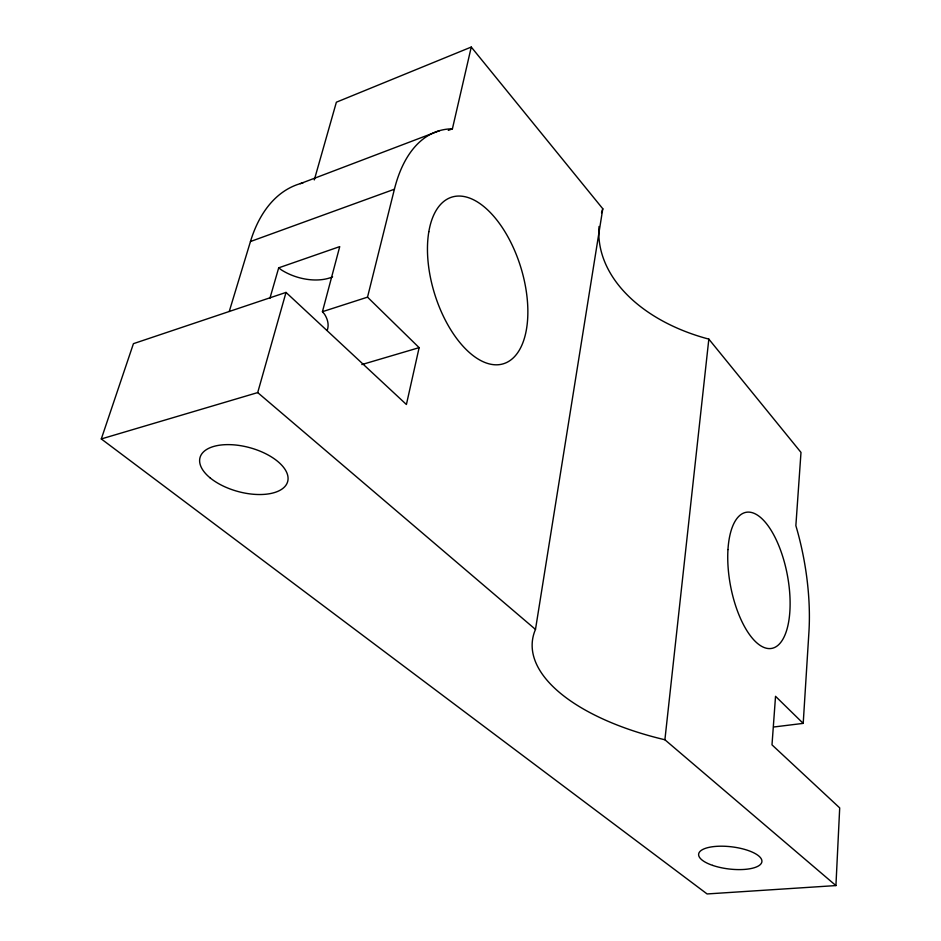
<?xml version="1.0" encoding="UTF-8"?>
<svg xmlns="http://www.w3.org/2000/svg" width="941" height="941" viewBox="0 0 941 941"><rect width="100%" height="100%" fill="white"/><g stroke="black" fill="none" stroke-linecap="round" stroke-linejoin="round"><path stroke-width="1.41" d="M314.294 179.931L336.372 102.204L471.265 47.05L452.409 128.823A177.096 90.924 73.3 0 0 394.408 189.223L367.519 297.156L419.133 347.652L406.406 404.501L286.017 292.416L133.434 343.665L101.299 438.941L707.103 893.95L835.926 885.575L839.701 807.896L771.996 744.86L775.537 696.316L803.202 723.382L773.62 727.017M803.202 723.382L808.907 632.387A144.02 61.012 79.1 0 0 795.863 525.666L800.991 452.409L708.832 339.113A165.922 109.697 2.9 0 1 599.052 226.487M835.926 885.575L664.899 739.755L708.832 339.113M664.899 739.755A195.069 87.207 6.1 0 1 535.488 629.423L602.793 208.761L471.265 47.05M327.197 330.338A42.839 24.784 16.6 0 0 324.48 314.129L322.434 311.694L339.736 246.613L278.701 267.832L269.879 298.403M101.299 438.941L257.705 392.585L286.017 292.416M229.251 311.459L250.459 241.531A167.227 98.123 72.4 0 1 302.978 182.919M300.32 183.636L439.753 130.599M448.292 130.387L452.409 128.823M250.459 241.531L394.408 189.223M322.434 311.694L367.519 297.156M361.838 364.567L419.133 347.652M278.701 267.832L281.453 269.949A41.733 25.536 17.2 0 0 332.608 276.842M257.705 392.585L535.488 629.423M601.534 212.819A165.922 109.697 2.9 0 1 602.793 208.761M428.814 231.804A87.219 45.086 72.8 0 0 492.061 364.473A87.219 45.086 72.8 0 0 512.163 245.095A87.219 45.086 72.8 0 0 428.814 231.804M727.969 549.556A69.222 28.912 79.3 0 0 771.102 648.49A69.222 28.912 79.3 0 0 777.701 543.039A69.222 28.912 79.3 0 0 727.969 549.556M712.655 865.391A31.853 11.163 6.8 0 0 761.857 861.921A31.853 11.163 6.8 0 0 716.324 846.359A31.853 11.163 6.8 0 0 712.655 865.391M210.066 477.828A45.45 22.702 15.3 0 0 285.464 485.862A45.45 22.702 15.3 0 0 235.932 445.046A45.45 22.702 15.3 0 0 210.066 477.828"/></g></svg>
